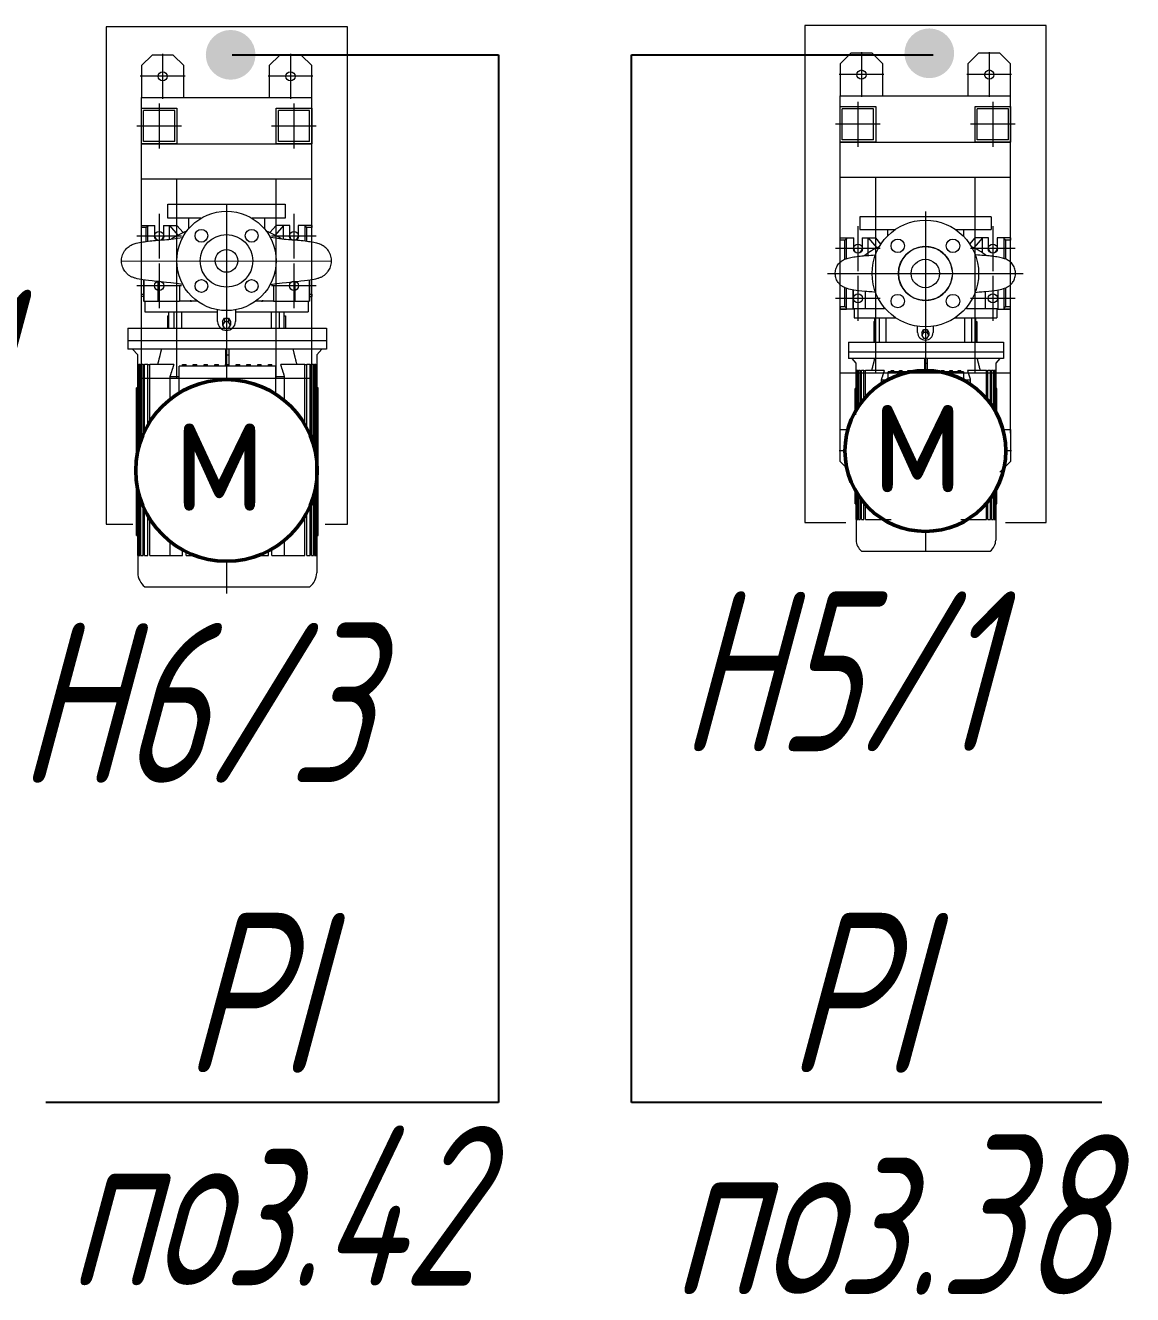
# Model space of a CAD drawing. Header units: millimetres. Extents: x 409 to 1826, y -2285 to 789.
# Drawn here: x 1030.17 to 1061.37, y -112.16 to -76.42 of the extents above; entities that cross this region are included whole.
import ezdxf

# ---------------------------------------------------------------- set-up
doc = ezdxf.new("R2010")
doc.units = ezdxf.units.MM
for name, pattern in [('осевая', [50.8, 31.75, -6.35, 6.35, -6.35]), ('осевая2', [1.125, 0.75, -0.125, 0.125, -0.125]), ('ШТРИХПУНКТИРНАЯ', [25.4, 12.7, -6.35, 0, -6.35])]:
    doc.linetypes.add(name, pattern=pattern)
for name, color, linetype, lineweight in [('1-основная-050 ж', 2, 'Continuous', 50), ('7-тонкая-текст.-02', 4, 'Continuous', 30), ('7-тонкая.текст-02', 4, 'Continuous', 30), ('Visible (ISO)', 7, 'Continuous', 50), ('Опора', 22, 'Continuous', 15)]:
    doc.layers.add(name, color=color, linetype=linetype, lineweight=lineweight)
doc.layers.add('ТХ_Оси труб.', color=3, linetype='осевая')
doc.styles.add('2', font='simplex.shx', dxfattribs={"width": 0.8, "oblique": 15, "height": 3.5})
doc.styles.add('GOST тип А', font='GOST_A.TTF', dxfattribs={"oblique": 15})

msp = doc.modelspace()

# ---------------------------------------------------------------- hatches: boundary and pattern name
for points in [[(1036.654, -77.25, -1), (1035.254, -77.25, -1)], [(1056.34, -77.207, -1), (1054.94, -77.207, -1)]]:
    msp.add_hatch(color=7).paths.add_polyline_path(points)

# ---------------------------------------------------------------- linework, layer by layer
at = {"color": 7, "lineweight": 13}
for p, q in [((1039.243, -76.464), (1032.443, -76.464)), ((1032.443, -76.464), (1032.443, -90.464)), ((1039.243, -90.464), (1039.243, -76.464)), ((1058.929, -76.421), (1052.129, -76.421)), ((1052.129, -76.421), (1052.129, -90.421)), ((1058.929, -90.421), (1058.929, -76.421)), ((1052.129, -90.421), (1053.283, -90.421)), ((1057.791, -90.421), (1058.929, -90.421)), ((1032.443, -90.464), (1033.195, -90.464)), ((1038.613, -90.464), (1039.243, -90.464))]:
    msp.add_line(p, q, dxfattribs=at)
for p, q in [((1036, -77.25), (1043.5, -77.25)), ((1043.5, -77.25), (1043.5, -106.75)), ((1047.25, -104.75), (1047.25, -77.25)), ((1047.25, -77.25), (1055.75, -77.25)), ((1047.25, -106.75), (1047.25, -104.75)), ((1043.5, -106.75), (1030.75, -106.75)), ((1060.5, -106.75), (1047.25, -106.75))]:
    msp.add_line(p, q)
at = {"color": 7, "linetype": 'ШТРИХПУНКТИРНАЯ', "lineweight": 13, "ltscale": 5}
for p, q in [((1035.838, -81.453), (1035.838, -86.396)), ((1032.878, -83.049), (1038.798, -83.057)), ((1035.838, -91.509), (1035.838, -92.416))]:
    msp.add_line(p, q, dxfattribs=at)
at = {"color": 7, "linetype": 'осевая2', "lineweight": 13, "ltscale": 50}
for p, q in [((1055.529, -81.66), (1055.529, -86.14)), ((1052.77, -83.408), (1058.287, -83.408)), ((1055.529, -90.669), (1055.529, -91.225))]:
    msp.add_line(p, q, dxfattribs=at)
at = {"layer": '1-основная-050 ж', "color": 7, "ltscale": 0.1}
for centre, radius in [((1055.529, -88.405), 2.265), ((1035.838, -88.953), 2.557)]:
    msp.add_circle(centre, radius, dxfattribs=at)
at = {"layer": 'Visible (ISO)', "color": 7, "lineweight": 13}
for p, q in [((1034.188, -81.453), (1037.488, -81.453)), ((1034.188, -81.853), (1034.188, -81.453)), ((1037.488, -81.453), (1037.488, -81.853)), ((1057.379, -81.808), (1053.679, -81.808)), ((1053.679, -81.808), (1053.679, -82.168)), ((1057.379, -81.808), (1057.379, -82.168)), ((1033.438, -82.053), (1033.618, -82.053)), ((1033.438, -82.113), (1033.438, -82.053)), ((1033.573, -82.113), (1033.438, -82.113)), ((1033.438, -82.527), (1033.438, -82.113)), ((1033.618, -82.083), (1033.573, -82.113)), ((1033.573, -82.506), (1033.573, -82.113)), ((1033.618, -82.053), (1033.818, -82.053)), ((1033.618, -82.053), (1033.618, -82.083)), ((1033.618, -82.5), (1033.618, -82.083)), ((1033.818, -82.353), (1033.818, -82.053)), ((1034.058, -82.053), (1034.058, -82.353)), ((1034.058, -82.053), (1034.23, -82.053)), ((1035.117, -81.853), (1034.188, -81.853)), ((1034.23, -82.444), (1034.23, -82.053)), ((1034.23, -82.053), (1034.438, -82.053)), ((1034.23, -82.053), (1034.47, -82.329)), ((1034.615, -82.257), (1034.438, -82.053)), ((1034.766, -81.853), (1034.766, -82.152)), ((1037.488, -81.853), (1036.559, -81.853)), ((1036.91, -81.853), (1036.91, -82.152)), ((1037.061, -82.257), (1037.238, -82.053)), ((1037.446, -82.053), (1037.206, -82.329)), ((1037.446, -82.053), (1037.238, -82.053)), ((1037.618, -82.053), (1037.446, -82.053)), ((1037.446, -82.444), (1037.446, -82.053)), ((1037.618, -82.353), (1037.618, -82.053)), ((1037.858, -82.053), (1037.858, -82.353)), ((1038.058, -82.053), (1037.858, -82.053)), ((1038.238, -82.053), (1038.058, -82.053)), ((1038.058, -82.083), (1038.058, -82.053)), ((1038.103, -82.113), (1038.058, -82.083)), ((1038.058, -82.5), (1038.058, -82.083)), ((1038.238, -82.113), (1038.103, -82.113)), ((1038.103, -82.506), (1038.103, -82.113)), ((1038.238, -82.053), (1038.238, -82.113)), ((1038.238, -82.527), (1038.238, -82.113)), ((1053.679, -82.168), (1054.685, -82.168)), ((1054.457, -82.168), (1054.457, -82.358)), ((1056.373, -82.168), (1057.379, -82.168)), ((1056.601, -82.168), (1056.601, -82.358)), ((1053.129, -82.408), (1053.309, -82.408)), ((1053.129, -82.468), (1053.129, -82.408)), ((1053.264, -82.468), (1053.129, -82.468)), ((1053.129, -83.089), (1053.129, -82.468)), ((1053.309, -82.438), (1053.264, -82.468)), ((1053.264, -83.004), (1053.264, -82.468)), ((1053.309, -82.408), (1053.509, -82.408)), ((1053.309, -82.408), (1053.309, -82.438)), ((1053.309, -82.987), (1053.309, -82.438)), ((1053.509, -82.708), (1053.509, -82.408)), ((1053.749, -82.408), (1053.749, -82.708)), ((1053.749, -82.408), (1053.921, -82.408)), ((1053.921, -82.897), (1053.921, -82.408)), ((1053.921, -82.408), (1054.129, -82.408)), ((1053.921, -82.408), (1054.16, -82.684)), ((1054.278, -82.58), (1054.129, -82.408)), ((1054.307, -82.537), (1054.305, -82.534)), ((1056.75, -82.537), (1056.752, -82.534)), ((1056.779, -82.58), (1056.929, -82.408)), ((1057.136, -82.408), (1056.897, -82.684)), ((1057.136, -82.408), (1056.929, -82.408)), ((1057.309, -82.408), (1057.136, -82.408)), ((1057.136, -82.826), (1057.136, -82.408)), ((1057.309, -82.708), (1057.309, -82.408)), ((1057.549, -82.408), (1057.549, -82.708)), ((1057.749, -82.408), (1057.549, -82.408)), ((1057.929, -82.408), (1057.749, -82.408)), ((1057.749, -82.438), (1057.749, -82.408)), ((1057.794, -82.468), (1057.749, -82.438)), ((1057.749, -82.987), (1057.749, -82.438)), ((1057.929, -82.468), (1057.794, -82.468)), ((1057.794, -83.004), (1057.794, -82.468)), ((1057.929, -82.408), (1057.929, -82.468)), ((1057.929, -83.089), (1057.929, -82.468)), ((1033.438, -83.993), (1033.438, -83.579)), ((1033.498, -83.589), (1033.498, -84.183)), ((1033.505, -83.59), (1033.505, -84.183)), ((1033.901, -83.634), (1033.901, -84.183)), ((1037.775, -84.183), (1037.775, -83.634)), ((1038.171, -83.59), (1038.171, -84.183)), ((1038.178, -83.589), (1038.178, -84.183)), ((1038.238, -83.993), (1038.238, -83.579)), ((1033.438, -83.993), (1033.498, -83.993)), ((1033.438, -84.053), (1033.438, -83.993)), ((1034.516, -83.761), (1034.516, -84.183)), ((1037.16, -83.761), (1037.16, -84.183)), ((1038.178, -83.993), (1038.238, -83.993)), ((1038.238, -83.993), (1038.238, -84.053)), ((1053.129, -84.348), (1053.129, -83.726)), ((1053.264, -84.348), (1053.264, -83.812)), ((1053.309, -84.408), (1053.309, -83.829)), ((1053.484, -83.876), (1053.484, -84.395)), ((1053.49, -83.877), (1053.49, -84.395)), ((1053.836, -83.915), (1053.836, -84.395)), ((1057.222, -84.395), (1057.222, -83.915)), ((1057.567, -83.877), (1057.567, -84.395)), ((1057.573, -83.876), (1057.573, -84.395)), ((1057.749, -84.408), (1057.749, -83.829)), ((1057.794, -84.348), (1057.794, -83.812)), ((1057.929, -84.348), (1057.929, -83.726)), ((1033.498, -84.053), (1033.438, -84.053)), ((1033.505, -84.183), (1033.498, -84.183)), ((1033.505, -84.183), (1033.547, -84.183)), ((1033.538, -84.183), (1033.538, -84.483)), ((1033.547, -84.183), (1034.516, -84.183)), ((1035.012, -84.183), (1034.516, -84.183)), ((1034.827, -84.161), (1034.827, -84.183)), ((1034.827, -84.183), (1034.852, -84.183)), ((1037.16, -84.183), (1036.665, -84.183)), ((1036.824, -84.183), (1036.849, -84.183)), ((1036.849, -84.161), (1036.849, -84.183)), ((1037.16, -84.183), (1038.129, -84.183)), ((1038.129, -84.183), (1038.171, -84.183)), ((1038.138, -84.183), (1038.138, -84.483)), ((1038.178, -84.183), (1038.171, -84.183)), ((1038.178, -84.053), (1038.238, -84.053)), ((1053.129, -84.348), (1053.129, -84.408)), ((1053.264, -84.348), (1053.129, -84.348)), ((1053.309, -84.378), (1053.264, -84.348)), ((1057.794, -84.348), (1057.749, -84.378)), ((1057.929, -84.348), (1057.794, -84.348)), ((1057.929, -84.408), (1057.929, -84.348)), ((1033.538, -84.483), (1035.588, -84.483)), ((1034.179, -84.598), (1034.212, -84.598)), ((1034.179, -84.598), (1034.179, -84.946)), ((1034.212, -84.946), (1034.212, -84.483)), ((1034.353, -84.483), (1034.353, -84.946)), ((1034.567, -84.483), (1034.567, -84.946)), ((1035.588, -84.763), (1035.588, -84.43)), ((1035.723, -84.763), (1035.78, -84.669)), ((1035.78, -84.669), (1035.78, -84.765)), ((1035.78, -84.669), (1035.896, -84.669)), ((1035.896, -84.669), (1035.896, -84.765)), ((1035.896, -84.669), (1035.953, -84.763)), ((1036.088, -84.43), (1036.088, -84.763)), ((1036.088, -84.483), (1038.138, -84.483)), ((1037.109, -84.946), (1037.109, -84.483)), ((1037.323, -84.483), (1037.323, -84.946)), ((1037.464, -84.946), (1037.464, -84.483)), ((1037.464, -84.598), (1037.497, -84.598)), ((1037.497, -84.598), (1037.497, -84.946)), ((1053.519, -84.408), (1053.129, -84.408)), ((1053.129, -84.408), (1053.309, -84.408)), ((1053.309, -84.408), (1053.309, -84.378)), ((1053.49, -84.395), (1053.484, -84.395)), ((1053.49, -84.395), (1053.527, -84.395)), ((1053.519, -84.395), (1053.519, -84.657)), ((1053.519, -84.657), (1054.699, -84.657)), ((1053.527, -84.395), (1054.373, -84.395)), ((1054.107, -85.34), (1054.107, -84.657)), ((1054.231, -84.657), (1054.231, -85.34)), ((1054.373, -84.364), (1054.373, -84.395)), ((1054.4, -84.395), (1054.373, -84.395)), ((1054.418, -84.657), (1054.418, -85.34)), ((1056.358, -84.657), (1057.538, -84.657)), ((1056.639, -85.34), (1056.639, -84.657)), ((1056.684, -84.395), (1056.657, -84.395)), ((1056.684, -84.364), (1056.684, -84.395)), ((1056.684, -84.395), (1057.53, -84.395)), ((1056.826, -84.657), (1056.826, -85.34)), ((1056.95, -85.34), (1056.95, -84.657)), ((1057.53, -84.395), (1057.567, -84.395)), ((1057.538, -84.395), (1057.538, -84.657)), ((1057.538, -84.408), (1057.929, -84.408)), ((1057.573, -84.395), (1057.567, -84.395)), ((1057.749, -84.378), (1057.749, -84.408)), ((1057.929, -84.408), (1057.749, -84.408)), ((1033.059, -84.946), (1038.659, -84.946)), ((1033.059, -84.946), (1033.059, -85.298)), ((1035.723, -84.763), (1035.723, -84.859)), ((1035.78, -84.765), (1035.723, -84.859)), ((1035.723, -84.859), (1035.78, -84.953)), ((1035.896, -84.765), (1035.78, -84.765)), ((1035.78, -84.953), (1035.896, -84.953)), ((1035.953, -84.859), (1035.896, -84.765)), ((1035.896, -84.953), (1035.953, -84.859)), ((1035.953, -84.763), (1035.953, -84.859)), ((1038.659, -84.946), (1038.659, -85.298)), ((1054.079, -84.758), (1054.107, -84.758)), ((1054.079, -84.758), (1054.079, -85.34)), ((1055.31, -85.067), (1055.31, -84.892)), ((1055.428, -85.067), (1055.478, -84.985)), ((1055.428, -85.067), (1055.428, -85.151)), ((1055.478, -84.985), (1055.478, -85.069)), ((1055.478, -84.985), (1055.579, -84.985)), ((1055.579, -84.985), (1055.579, -85.069)), ((1055.579, -84.985), (1055.63, -85.067)), ((1055.63, -85.067), (1055.63, -85.151)), ((1055.747, -84.892), (1055.747, -85.067)), ((1056.95, -84.758), (1056.978, -84.758)), ((1056.978, -84.758), (1056.978, -85.34)), ((1033.059, -85.298), (1038.659, -85.298)), ((1033.059, -85.298), (1038.659, -85.298)), ((1033.059, -85.298), (1033.059, -85.538)), ((1038.659, -85.298), (1038.659, -85.538)), ((1053.36, -85.34), (1057.73, -85.34)), ((1053.36, -85.34), (1053.36, -85.615)), ((1055.478, -85.069), (1055.428, -85.151)), ((1055.428, -85.151), (1055.478, -85.233)), ((1055.579, -85.069), (1055.478, -85.069)), ((1055.478, -85.233), (1055.579, -85.233)), ((1055.63, -85.151), (1055.579, -85.069)), ((1055.579, -85.233), (1055.63, -85.151)), ((1057.73, -85.34), (1057.73, -85.615)), ((1038.659, -85.538), (1033.059, -85.538)), ((1033.339, -85.702), (1033.193, -85.538)), ((1033.339, -85.97), (1033.339, -85.702)), ((1035.809, -85.538), (1035.809, -85.702)), ((1035.809, -85.702), (1035.809, -85.97)), ((1035.809, -85.702), (1035.91, -85.702)), ((1035.91, -85.702), (1035.91, -85.538)), ((1035.91, -85.97), (1035.91, -85.702)), ((1038.526, -85.538), (1038.379, -85.702)), ((1038.379, -85.702), (1038.379, -85.97)), ((1053.36, -85.615), (1057.73, -85.615)), ((1053.36, -85.615), (1057.73, -85.615)), ((1053.36, -85.615), (1053.36, -85.802)), ((1057.73, -85.615), (1057.73, -85.802)), ((1033.34, -85.97), (1033.339, -85.97)), ((1033.339, -85.97), (1033.339, -88.411)), ((1033.34, -88.408), (1033.34, -85.97)), ((1033.352, -85.97), (1033.364, -85.97)), ((1033.352, -88.355), (1033.352, -85.97)), ((1033.364, -88.307), (1033.364, -85.97)), ((1033.401, -85.97), (1033.364, -85.97)), ((1033.401, -85.97), (1033.426, -85.97)), ((1033.401, -88.179), (1033.401, -85.97)), ((1033.426, -88.105), (1033.426, -85.97)), ((1033.489, -85.97), (1033.426, -85.97)), ((1033.489, -85.97), (1033.528, -85.97)), ((1033.489, -87.942), (1033.489, -85.97)), ((1033.528, -87.856), (1033.528, -85.97)), ((1033.622, -85.97), (1033.528, -85.97)), ((1033.622, -85.97), (1033.677, -85.97)), ((1033.622, -87.678), (1033.622, -85.97)), ((1033.677, -87.586), (1033.677, -85.97)), ((1034.353, -85.97), (1033.677, -85.97)), ((1037.219, -86.018), (1034.499, -86.018)), ((1034.499, -86.774), (1034.499, -86.018)), ((1034.599, -85.97), (1034.7, -85.97)), ((1034.599, -86.018), (1034.599, -85.97)), ((1034.7, -86.018), (1034.7, -85.97)), ((1034.902, -85.97), (1035.002, -85.97)), ((1034.902, -86.018), (1034.902, -85.97)), ((1035.002, -86.018), (1035.002, -85.97)), ((1035.204, -86.018), (1035.204, -85.97)), ((1035.204, -85.97), (1035.305, -85.97)), ((1035.305, -86.018), (1035.305, -85.97)), ((1035.506, -86.018), (1035.506, -85.97)), ((1035.506, -85.97), (1035.607, -85.97)), ((1035.607, -86.018), (1035.607, -85.97)), ((1035.809, -86.018), (1035.809, -85.97)), ((1035.809, -85.97), (1035.859, -85.97)), ((1035.859, -85.97), (1035.91, -85.97)), ((1035.91, -86.018), (1035.91, -85.97)), ((1036.111, -86.018), (1036.111, -85.97)), ((1036.111, -85.97), (1036.212, -85.97)), ((1036.212, -86.018), (1036.212, -85.97)), ((1036.414, -86.018), (1036.414, -85.97)), ((1036.414, -85.97), (1036.514, -85.97)), ((1036.514, -86.018), (1036.514, -85.97)), ((1036.716, -85.97), (1036.817, -85.97)), ((1036.716, -86.018), (1036.716, -85.97)), ((1036.817, -86.018), (1036.817, -85.97)), ((1037.018, -85.97), (1037.119, -85.97)), ((1037.018, -86.018), (1037.018, -85.97)), ((1037.119, -86.018), (1037.119, -85.97)), ((1037.219, -86.018), (1037.219, -86.801)), ((1038.042, -85.97), (1037.365, -85.97)), ((1038.042, -85.97), (1038.097, -85.97)), ((1038.042, -87.656), (1038.042, -85.97)), ((1038.097, -87.755), (1038.097, -85.97)), ((1038.19, -85.97), (1038.097, -85.97)), ((1038.19, -85.97), (1038.229, -85.97)), ((1038.19, -87.95), (1038.19, -85.97)), ((1038.229, -88.047), (1038.229, -85.97)), ((1038.293, -85.97), (1038.229, -85.97)), ((1038.293, -85.97), (1038.318, -85.97)), ((1038.293, -88.237), (1038.293, -85.97)), ((1038.318, -88.329), (1038.318, -85.97)), ((1038.354, -85.97), (1038.318, -85.97)), ((1038.354, -85.97), (1038.367, -85.97)), ((1038.354, -91.346), (1038.354, -85.97)), ((1038.367, -91.346), (1038.367, -85.97)), ((1038.379, -91.346), (1038.379, -85.97)), ((1038.379, -85.97), (1038.379, -85.97)), ((1038.379, -85.97), (1038.379, -91.833)), ((1057.73, -85.802), (1053.36, -85.802)), ((1053.579, -85.929), (1053.464, -85.802)), ((1053.579, -86.139), (1053.579, -85.929)), ((1053.579, -87.252), (1053.579, -86.139)), ((1053.579, -86.139), (1053.579, -86.139)), ((1053.579, -86.139), (1053.579, -87.253)), ((1053.588, -86.139), (1053.598, -86.139)), ((1053.588, -87.237), (1053.588, -86.139)), ((1053.598, -87.221), (1053.598, -86.139)), ((1053.627, -86.139), (1053.598, -86.139)), ((1053.627, -86.139), (1053.646, -86.139)), ((1053.627, -87.175), (1053.627, -86.139)), ((1053.646, -87.146), (1053.646, -86.139)), ((1053.696, -86.139), (1053.646, -86.139)), ((1053.696, -86.139), (1053.726, -86.139)), ((1053.696, -87.074), (1053.696, -86.139)), ((1053.726, -87.034), (1053.726, -86.139)), ((1053.799, -86.139), (1053.726, -86.139)), ((1053.799, -86.139), (1053.842, -86.139)), ((1053.799, -86.943), (1053.799, -86.139)), ((1053.842, -86.893), (1053.842, -86.139)), ((1054.37, -86.139), (1053.842, -86.139)), ((1054.562, -86.139), (1054.641, -86.139)), ((1054.562, -86.177), (1054.562, -86.139)), ((1054.641, -86.177), (1054.641, -86.139)), ((1054.798, -86.139), (1054.877, -86.139)), ((1054.798, -86.177), (1054.798, -86.139)), ((1054.877, -86.177), (1054.877, -86.139)), ((1055.034, -86.177), (1055.034, -86.139)), ((1055.034, -86.139), (1055.113, -86.139)), ((1055.113, -86.177), (1055.113, -86.139)), ((1055.27, -86.177), (1055.27, -86.139)), ((1055.27, -86.139), (1055.349, -86.139)), ((1055.349, -86.177), (1055.349, -86.139)), ((1055.506, -85.802), (1055.506, -85.929)), ((1055.506, -85.929), (1055.506, -86.139)), ((1055.506, -85.929), (1055.585, -85.929)), ((1055.506, -86.177), (1055.506, -86.139)), ((1055.506, -86.139), (1055.545, -86.139)), ((1055.545, -86.139), (1055.585, -86.139)), ((1055.585, -85.929), (1055.585, -85.802)), ((1055.585, -86.139), (1055.585, -85.929)), ((1055.585, -86.177), (1055.585, -86.139)), ((1055.742, -86.177), (1055.742, -86.139)), ((1055.742, -86.139), (1055.821, -86.139)), ((1055.821, -86.177), (1055.821, -86.139)), ((1055.978, -86.177), (1055.978, -86.139)), ((1055.978, -86.139), (1056.057, -86.139)), ((1056.057, -86.177), (1056.057, -86.139)), ((1056.214, -86.139), (1056.293, -86.139)), ((1056.214, -86.177), (1056.214, -86.139)), ((1056.293, -86.177), (1056.293, -86.139)), ((1056.45, -86.139), (1056.529, -86.139)), ((1056.45, -86.177), (1056.45, -86.139)), ((1056.529, -86.177), (1056.529, -86.139)), ((1057.248, -86.139), (1056.72, -86.139)), ((1057.248, -86.139), (1057.291, -86.139)), ((1057.248, -86.931), (1057.248, -86.139)), ((1057.291, -86.983), (1057.291, -86.139)), ((1057.364, -86.139), (1057.291, -86.139)), ((1057.364, -86.139), (1057.395, -86.139)), ((1057.364, -87.078), (1057.364, -86.139)), ((1057.395, -87.121), (1057.395, -86.139)), ((1057.444, -86.139), (1057.395, -86.139)), ((1057.444, -86.139), (1057.464, -86.139)), ((1057.444, -87.197), (1057.444, -86.139)), ((1057.464, -87.228), (1057.464, -86.139)), ((1057.492, -86.139), (1057.464, -86.139)), ((1057.492, -86.139), (1057.502, -86.139)), ((1057.492, -87.277), (1057.492, -86.139)), ((1057.502, -87.293), (1057.502, -86.139)), ((1057.511, -87.31), (1057.511, -86.139)), ((1057.512, -86.139), (1057.511, -86.139)), ((1057.626, -85.802), (1057.512, -85.929)), ((1057.512, -85.929), (1057.512, -86.139)), ((1057.512, -86.139), (1057.512, -87.311)), ((1034.245, -86.306), (1034.499, -86.306)), ((1034.245, -86.306), (1034.245, -86.952)), ((1037.219, -86.306), (1037.473, -86.306)), ((1037.473, -86.987), (1037.473, -86.306)), ((1054.286, -86.401), (1054.484, -86.401)), ((1054.286, -86.401), (1054.286, -86.512)), ((1056.607, -86.177), (1054.484, -86.177)), ((1054.484, -86.395), (1054.484, -86.177)), ((1056.607, -86.177), (1056.607, -86.413)), ((1056.607, -86.401), (1056.805, -86.401)), ((1056.805, -86.534), (1056.805, -86.401)), ((1033.339, -86.626), (1033.299, -86.626)), ((1033.299, -87.554), (1033.299, -86.626)), ((1038.419, -86.626), (1038.379, -86.626)), ((1038.419, -87.554), (1038.419, -86.626)), ((1053.579, -86.651), (1053.547, -86.651)), ((1053.547, -87.375), (1053.547, -86.651)), ((1057.543, -86.651), (1057.512, -86.651)), ((1057.543, -87.375), (1057.543, -86.651)), ((1033.339, -87.554), (1033.299, -87.554)), ((1033.299, -89.858), (1033.299, -87.554)), ((1038.419, -87.554), (1038.379, -87.554)), ((1038.419, -89.858), (1038.419, -87.554)), ((1053.579, -87.375), (1053.547, -87.375)), ((1057.543, -87.375), (1057.512, -87.375)), ((1033.339, -89.494), (1033.339, -91.833)), ((1033.34, -91.346), (1033.34, -89.497)), ((1033.352, -91.346), (1033.352, -89.55)), ((1033.364, -91.346), (1033.364, -89.598)), ((1038.293, -91.346), (1038.293, -89.668)), ((1038.318, -91.346), (1038.318, -89.577)), ((1053.547, -89.898), (1053.547, -89.502)), ((1053.579, -89.556), (1053.579, -90.915)), ((1053.579, -90.335), (1053.579, -89.557)), ((1053.588, -90.335), (1053.588, -89.573)), ((1053.598, -90.335), (1053.598, -89.589)), ((1053.627, -90.335), (1053.627, -89.634)), ((1053.646, -90.335), (1053.646, -89.664)), ((1057.395, -90.335), (1057.395, -89.688)), ((1057.444, -90.335), (1057.444, -89.613)), ((1057.464, -90.335), (1057.464, -89.581)), ((1057.492, -90.335), (1057.492, -89.533)), ((1057.502, -90.335), (1057.502, -89.516)), ((1057.511, -90.335), (1057.511, -89.499)), ((1057.512, -89.498), (1057.512, -90.915)), ((1057.543, -89.898), (1057.543, -89.44)), ((1033.299, -89.858), (1033.339, -89.858)), ((1033.299, -90.786), (1033.299, -89.858)), ((1033.401, -91.346), (1033.401, -89.726)), ((1033.426, -91.346), (1033.426, -89.801)), ((1033.489, -91.346), (1033.489, -89.963)), ((1033.528, -91.346), (1033.528, -90.049)), ((1038.19, -91.346), (1038.19, -89.955)), ((1038.229, -91.346), (1038.229, -89.858)), ((1038.379, -89.858), (1038.419, -89.858)), ((1038.419, -90.786), (1038.419, -89.858)), ((1053.547, -89.898), (1053.579, -89.898)), ((1053.696, -90.335), (1053.696, -89.735)), ((1053.726, -90.335), (1053.726, -89.776)), ((1053.799, -90.335), (1053.799, -89.867)), ((1053.842, -90.335), (1053.842, -89.916)), ((1057.248, -90.335), (1057.248, -89.878)), ((1057.291, -90.335), (1057.291, -89.826)), ((1057.364, -90.335), (1057.364, -89.731)), ((1057.512, -89.898), (1057.543, -89.898)), ((1033.622, -91.346), (1033.622, -90.227)), ((1033.677, -91.346), (1033.677, -90.319)), ((1038.042, -91.346), (1038.042, -90.249)), ((1038.097, -91.346), (1038.097, -90.151)), ((1053.579, -90.335), (1053.588, -90.335)), ((1053.598, -90.335), (1053.627, -90.335)), ((1053.646, -90.335), (1053.696, -90.335)), ((1053.726, -90.335), (1053.799, -90.335)), ((1053.842, -90.335), (1054.562, -90.335)), ((1054.286, -90.298), (1054.286, -90.335)), ((1056.529, -90.335), (1057.248, -90.335)), ((1056.805, -90.335), (1056.805, -90.276)), ((1057.291, -90.335), (1057.364, -90.335)), ((1057.395, -90.335), (1057.444, -90.335)), ((1057.464, -90.335), (1057.492, -90.335)), ((1057.502, -90.335), (1057.511, -90.335)), ((1033.299, -90.786), (1033.339, -90.786)), ((1038.379, -90.786), (1038.419, -90.786)), ((1034.245, -90.953), (1034.245, -91.346)), ((1037.473, -91.346), (1037.473, -90.918)), ((1033.34, -91.346), (1033.352, -91.346)), ((1033.364, -91.346), (1033.401, -91.346)), ((1033.426, -91.346), (1033.489, -91.346)), ((1033.528, -91.346), (1033.622, -91.346)), ((1033.677, -91.346), (1034.599, -91.346)), ((1034.599, -91.346), (1034.599, -91.189)), ((1034.7, -91.346), (1034.7, -91.242)), ((1034.7, -91.346), (1034.902, -91.346)), ((1034.902, -91.346), (1034.902, -91.332)), ((1036.817, -91.346), (1036.817, -91.315)), ((1036.817, -91.346), (1037.018, -91.346)), ((1037.018, -91.346), (1037.018, -91.221)), ((1037.119, -91.346), (1037.119, -91.165)), ((1037.119, -91.346), (1038.042, -91.346)), ((1038.097, -91.346), (1038.19, -91.346)), ((1038.229, -91.346), (1038.293, -91.346)), ((1038.318, -91.346), (1038.354, -91.346)), ((1038.367, -91.346), (1038.379, -91.346)), ((1053.732, -91.226), (1057.358, -91.226)), ((1033.536, -92.233), (1038.183, -92.233))]:
    msp.add_line(p, q, dxfattribs=at)
for centre, radius in [((1035.838, -83.053), 1.4), ((1035.131, -82.346), 0.18), ((1036.545, -82.346), 0.18), ((1055.529, -83.408), 1.5), ((1035.838, -83.053), 0.74), ((1054.751, -82.63), 0.19), ((1056.306, -82.63), 0.19), ((1035.838, -83.053), 0.32), ((1055.529, -83.408), 0.76), ((1055.529, -83.408), 0.4), ((1035.131, -83.76), 0.18), ((1036.545, -83.76), 0.18), ((1054.751, -84.185), 0.19), ((1056.306, -84.185), 0.19)]:
    msp.add_circle(centre, radius, dxfattribs=at)
for centre, radius, start, end in [((1033.938, -82.353), 0.12, 180, 0), ((1035.838, -84.912), 2.922, 112.5211, 122.1775), ((1035.838, -84.912), 2.922, 57.8225, 67.4789), ((1037.738, -82.353), 0.12, 180, 0), ((1053.629, -82.708), 0.12, 180, 0), ((1055.529, -85.267), 2.922, 116.2277, 126.1647), ((1055.529, -83.408), 0.76, 6.801, 353.199), ((1055.529, -85.267), 2.922, 53.8353, 63.7723), ((1057.429, -82.708), 0.12, 180, 0), ((1035.838, -84.763), 0.25, 180, 0), ((1055.529, -85.067), 0.218, 180, 0), ((1053.972, -90.915), 0.393, 180, 232.4242), ((1057.119, -90.915), 0.393, 307.5758, 0), ((1033.843, -91.833), 0.504, 180, 232.4242), ((1037.875, -91.833), 0.504, 307.5758, 0)]:
    msp.add_arc(centre, radius, start, end, dxfattribs=at)
for points, knots in [([(1034.605, -83.716), (1034.054, -83.645), (1033.947, -83.637), (1033.695, -83.616), (1033.578, -83.601), (1033.401, -83.573), (1033.34, -83.562), (1033.246, -83.535), (1033.222, -83.528), (1033.169, -83.505), (1033.143, -83.493), (1033.091, -83.461), (1033.066, -83.442), (1033.017, -83.398), (1032.994, -83.372), (1032.946, -83.307), (1032.924, -83.266), (1032.891, -83.175), (1032.88, -83.124), (1032.876, -83.02), (1032.883, -82.966), (1032.912, -82.865), (1032.935, -82.817), (1032.993, -82.732), (1033.029, -82.694), (1033.082, -82.652), (1033.099, -82.64), (1033.139, -82.615), (1033.162, -82.604), (1033.201, -82.586), (1033.217, -82.58), (1033.255, -82.567), (1033.275, -82.562), (1033.352, -82.542), (1033.409, -82.531), (1033.537, -82.511), (1033.605, -82.501), (1033.808, -82.479), (1033.979, -82.466), (1034.159, -82.453), (1034.162, -82.453), (1034.601, -82.398)], [0.313348, 0.313348, 0.313348, 0.313348, 2.309248, 2.309248, 5.540259, 5.540259, 8.269099, 8.269099, 9.120029, 9.120029, 9.69647, 9.69647, 10.193736, 10.193736, 10.72663, 10.72663, 11.415598, 11.415598, 12.184885, 12.184885, 12.973734, 12.973734, 13.763298, 13.763298, 14.53476, 14.53476, 14.862615, 14.862615, 15.371513, 15.371513, 15.856622, 15.856622, 16.639947, 16.639947, 18.985713, 18.985713, 20.993304, 20.993304, 24.198958, 24.198958, 24.250614, 24.250614, 24.250614, 24.250614]), ([(1037.071, -83.716), (1037.622, -83.645), (1037.729, -83.637), (1037.981, -83.616), (1038.098, -83.601), (1038.275, -83.573), (1038.336, -83.562), (1038.43, -83.535), (1038.454, -83.528), (1038.507, -83.505), (1038.533, -83.493), (1038.585, -83.461), (1038.61, -83.442), (1038.659, -83.398), (1038.682, -83.372), (1038.73, -83.307), (1038.752, -83.266), (1038.785, -83.175), (1038.796, -83.124), (1038.8, -83.02), (1038.793, -82.966), (1038.764, -82.865), (1038.741, -82.817), (1038.683, -82.732), (1038.647, -82.694), (1038.594, -82.652), (1038.577, -82.64), (1038.537, -82.615), (1038.514, -82.604), (1038.475, -82.586), (1038.459, -82.58), (1038.421, -82.567), (1038.401, -82.562), (1038.324, -82.542), (1038.267, -82.531), (1038.139, -82.511), (1038.071, -82.501), (1037.868, -82.479), (1037.697, -82.466), (1037.517, -82.453), (1037.514, -82.453), (1037.075, -82.398)], [0.313348, 0.313348, 0.313348, 0.313348, 2.309248, 2.309248, 5.540259, 5.540259, 8.269099, 8.269099, 9.120029, 9.120029, 9.69647, 9.69647, 10.193736, 10.193736, 10.72663, 10.72663, 11.415598, 11.415598, 12.184885, 12.184885, 12.973734, 12.973734, 13.763298, 13.763298, 14.53476, 14.53476, 14.862615, 14.862615, 15.371513, 15.371513, 15.856622, 15.856622, 16.639947, 16.639947, 18.985713, 18.985713, 20.993304, 20.993304, 24.198958, 24.198958, 24.250614, 24.250614, 24.250614, 24.250614]), ([(1054.127, -83.941), (1053.954, -83.921), (1053.894, -83.916), (1053.703, -83.9), (1053.6, -83.887), (1053.445, -83.863), (1053.392, -83.853), (1053.31, -83.829), (1053.289, -83.823), (1053.243, -83.803), (1053.22, -83.792), (1053.175, -83.764), (1053.153, -83.748), (1053.11, -83.71), (1053.09, -83.687), (1053.048, -83.63), (1053.029, -83.594), (1053, -83.515), (1052.991, -83.47), (1052.987, -83.379), (1052.993, -83.332), (1053.018, -83.244), (1053.038, -83.201), (1053.089, -83.127), (1053.121, -83.094), (1053.167, -83.057), (1053.182, -83.047), (1053.217, -83.025), (1053.237, -83.015), (1053.271, -83), (1053.285, -82.995), (1053.318, -82.984), (1053.335, -82.979), (1053.403, -82.961), (1053.452, -82.952), (1053.565, -82.934), (1053.624, -82.926), (1053.801, -82.906), (1053.951, -82.895), (1054.107, -82.884), (1054.108, -82.884), (1054.124, -82.882)], [0.991028, 0.991028, 0.991028, 0.991028, 2.309248, 2.309248, 5.540259, 5.540259, 8.269099, 8.269099, 9.120029, 9.120029, 9.69647, 9.69647, 10.193736, 10.193736, 10.72663, 10.72663, 11.415598, 11.415598, 12.184885, 12.184885, 12.973734, 12.973734, 13.763298, 13.763298, 14.53476, 14.53476, 14.862615, 14.862615, 15.371513, 15.371513, 15.856622, 15.856622, 16.639947, 16.639947, 18.985713, 18.985713, 20.993304, 20.993304, 24.198958, 24.198958, 24.21666, 24.21666, 24.21666, 24.21666]), ([(1056.93, -83.941), (1057.103, -83.921), (1057.163, -83.916), (1057.355, -83.9), (1057.457, -83.887), (1057.612, -83.863), (1057.665, -83.853), (1057.747, -83.829), (1057.768, -83.823), (1057.814, -83.803), (1057.837, -83.792), (1057.882, -83.764), (1057.904, -83.748), (1057.947, -83.71), (1057.968, -83.687), (1058.009, -83.63), (1058.028, -83.594), (1058.058, -83.515), (1058.066, -83.47), (1058.07, -83.379), (1058.064, -83.332), (1058.039, -83.244), (1058.019, -83.201), (1057.968, -83.127), (1057.937, -83.094), (1057.89, -83.057), (1057.876, -83.047), (1057.841, -83.025), (1057.82, -83.015), (1057.786, -83), (1057.772, -82.995), (1057.739, -82.984), (1057.722, -82.979), (1057.654, -82.961), (1057.605, -82.952), (1057.492, -82.934), (1057.433, -82.926), (1057.256, -82.906), (1057.106, -82.895), (1056.951, -82.884), (1056.95, -82.884), (1056.934, -82.882)], [0.991028, 0.991028, 0.991028, 0.991028, 2.309248, 2.309248, 5.540259, 5.540259, 8.269099, 8.269099, 9.120029, 9.120029, 9.69647, 9.69647, 10.193736, 10.193736, 10.72663, 10.72663, 11.415598, 11.415598, 12.184885, 12.184885, 12.973734, 12.973734, 13.763298, 13.763298, 14.53476, 14.53476, 14.862615, 14.862615, 15.371513, 15.371513, 15.856622, 15.856622, 16.639947, 16.639947, 18.985713, 18.985713, 20.993304, 20.993304, 24.198958, 24.198958, 24.21666, 24.21666, 24.21666, 24.21666])]:
    msp.add_open_spline(points, degree=3, knots=knots, dxfattribs=at)
for points, weights in [([(1034.004, -85.538), (1033.952, -85.748), (1033.896, -85.97)], [1, 1.00040038941, 1]), ([(1037.822, -85.97), (1037.767, -85.748), (1037.714, -85.538)], [1, 1.00040038809, 1]), ([(1034.353, -85.97), (1034.3, -86.133), (1034.245, -86.306)], [1, 1.00036267112, 1]), ([(1037.473, -86.306), (1037.418, -86.133), (1037.365, -85.97)], [1, 1.00036267113, 1]), ([(1054.098, -85.802), (1054.057, -85.966), (1054.013, -86.139)], [1, 1.00040038941, 1]), ([(1054.37, -86.139), (1054.329, -86.266), (1054.286, -86.401)], [1, 1.00036267112, 1]), ([(1056.805, -86.401), (1056.762, -86.266), (1056.72, -86.139)], [1, 1.00036267113, 1]), ([(1057.077, -86.139), (1057.034, -85.966), (1056.993, -85.802)], [1, 1.00040038809, 1])]:
    msp.add_rational_spline(points, weights, degree=2, dxfattribs=at)
at = {"layer": 'Опора', "color": 7, "lineweight": 13, "ltscale": 2}
for p, q in [((1033.438, -77.555), (1033.738, -77.255)), ((1033.438, -77.555), (1033.738, -77.255)), ((1033.438, -77.555), (1033.438, -78.455)), ((1033.438, -77.555), (1033.438, -78.455)), ((1034.338, -77.255), (1033.738, -77.255)), ((1034.338, -77.255), (1033.738, -77.255)), ((1034.338, -77.255), (1034.638, -77.555)), ((1034.338, -77.255), (1034.638, -77.555)), ((1034.638, -78.455), (1034.638, -77.555)), ((1034.638, -78.455), (1034.638, -77.555)), ((1037.038, -77.555), (1037.338, -77.255)), ((1037.038, -77.555), (1037.338, -77.255)), ((1037.038, -77.555), (1037.038, -78.455)), ((1037.038, -77.555), (1037.038, -78.455)), ((1037.938, -77.255), (1037.338, -77.255)), ((1037.938, -77.255), (1037.338, -77.255)), ((1037.938, -77.255), (1038.238, -77.555)), ((1037.938, -77.255), (1038.238, -77.555)), ((1038.238, -78.455), (1038.238, -77.555)), ((1038.238, -78.455), (1038.238, -77.555)), ((1053.129, -77.507), (1053.429, -77.207)), ((1053.129, -77.507), (1053.429, -77.207)), ((1053.129, -77.507), (1053.129, -78.407)), ((1053.129, -77.507), (1053.129, -78.407)), ((1054.029, -77.207), (1053.429, -77.207)), ((1054.029, -77.207), (1053.429, -77.207)), ((1054.029, -77.207), (1054.329, -77.507)), ((1054.029, -77.207), (1054.329, -77.507)), ((1054.329, -78.407), (1054.329, -77.507)), ((1054.329, -78.407), (1054.329, -77.507)), ((1056.729, -77.507), (1057.029, -77.207)), ((1056.729, -77.507), (1057.029, -77.207)), ((1056.729, -77.507), (1056.729, -78.407)), ((1056.729, -77.507), (1056.729, -78.407)), ((1057.629, -77.207), (1057.029, -77.207)), ((1057.629, -77.207), (1057.029, -77.207)), ((1057.629, -77.207), (1057.929, -77.507)), ((1057.629, -77.207), (1057.929, -77.507)), ((1057.929, -78.407), (1057.929, -77.507)), ((1057.929, -78.407), (1057.929, -77.507)), ((1033.438, -78.455), (1038.238, -78.455)), ((1033.438, -80.055), (1033.438, -78.455)), ((1033.438, -78.455), (1038.238, -78.455)), ((1033.438, -80.055), (1033.438, -78.455)), ((1038.238, -80.055), (1038.238, -78.455)), ((1038.238, -80.055), (1038.238, -78.455)), ((1053.129, -78.407), (1057.929, -78.407)), ((1053.129, -80.007), (1053.129, -78.407)), ((1053.129, -78.407), (1057.929, -78.407)), ((1053.129, -80.007), (1053.129, -78.407)), ((1057.929, -80.007), (1057.929, -78.407)), ((1057.929, -80.007), (1057.929, -78.407)), ((1033.498, -79.695), (1033.498, -78.815)), ((1034.378, -78.815), (1033.498, -78.815)), ((1033.498, -79.695), (1033.498, -78.815)), ((1034.378, -78.815), (1033.498, -78.815)), ((1034.378, -79.695), (1034.378, -78.815)), ((1034.378, -79.695), (1034.378, -78.815)), ((1037.298, -79.695), (1037.298, -78.815)), ((1038.178, -78.815), (1037.298, -78.815)), ((1037.298, -79.695), (1037.298, -78.815)), ((1038.178, -78.815), (1037.298, -78.815)), ((1038.178, -79.695), (1038.178, -78.815)), ((1038.178, -79.695), (1038.178, -78.815)), ((1053.189, -79.647), (1053.189, -78.767)), ((1054.069, -78.767), (1053.189, -78.767)), ((1053.189, -79.647), (1053.189, -78.767)), ((1054.069, -78.767), (1053.189, -78.767)), ((1054.069, -79.647), (1054.069, -78.767)), ((1054.069, -79.647), (1054.069, -78.767)), ((1056.989, -79.647), (1056.989, -78.767)), ((1057.869, -78.767), (1056.989, -78.767)), ((1056.989, -79.647), (1056.989, -78.767)), ((1057.869, -78.767), (1056.989, -78.767)), ((1057.869, -79.647), (1057.869, -78.767)), ((1057.869, -79.647), (1057.869, -78.767)), ((1034.378, -79.695), (1033.498, -79.695)), ((1034.378, -79.695), (1033.498, -79.695)), ((1038.178, -79.695), (1037.298, -79.695)), ((1038.178, -79.695), (1037.298, -79.695)), ((1054.069, -79.647), (1053.189, -79.647)), ((1054.069, -79.647), (1053.189, -79.647)), ((1057.869, -79.647), (1056.989, -79.647)), ((1057.869, -79.647), (1056.989, -79.647)), ((1033.438, -79.755), (1038.238, -79.755)), ((1033.438, -79.755), (1038.238, -79.755)), ((1033.438, -87.953), (1033.438, -80.055)), ((1033.438, -87.953), (1033.438, -80.055)), ((1038.238, -87.953), (1038.238, -80.055)), ((1038.238, -87.953), (1038.238, -80.055)), ((1053.129, -79.707), (1057.929, -79.707)), ((1053.129, -79.707), (1057.929, -79.707)), ((1053.129, -87.905), (1053.129, -80.007)), ((1053.129, -87.905), (1053.129, -80.007)), ((1057.929, -87.905), (1057.929, -80.007)), ((1057.929, -87.905), (1057.929, -80.007)), ((1038.238, -80.755), (1033.438, -80.755)), ((1038.238, -80.755), (1033.438, -80.755)), ((1034.438, -86.353), (1034.438, -80.755)), ((1034.438, -86.353), (1034.438, -80.755)), ((1037.238, -86.353), (1037.238, -80.755)), ((1037.238, -86.353), (1037.238, -80.755)), ((1057.929, -80.707), (1053.129, -80.707)), ((1057.929, -80.707), (1053.129, -80.707)), ((1054.129, -86.205), (1054.129, -80.707)), ((1054.129, -86.205), (1054.129, -80.707)), ((1056.929, -86.205), (1056.929, -80.707)), ((1056.929, -86.205), (1056.929, -80.707)), ((1033.438, -86.353), (1038.238, -86.353)), ((1033.438, -86.353), (1038.238, -86.353)), ((1053.129, -86.205), (1057.929, -86.205)), ((1053.129, -86.205), (1057.929, -86.205)), ((1053.129, -87.805), (1053.345, -87.805)), ((1053.129, -88.705), (1053.129, -87.805)), ((1053.129, -87.805), (1053.345, -87.805)), ((1053.129, -88.705), (1053.129, -87.805)), ((1057.712, -87.805), (1057.929, -87.805)), ((1057.712, -87.805), (1057.929, -87.805)), ((1057.929, -87.805), (1057.929, -88.705)), ((1057.929, -87.805), (1057.929, -88.705)), ((1038.238, -87.953), (1038.238, -88.071)), ((1038.238, -87.953), (1038.238, -88.071)), ((1053.129, -88.705), (1053.317, -88.893)), ((1053.129, -88.705), (1053.317, -88.893)), ((1057.629, -89.005), (1057.929, -88.705)), ((1057.629, -89.005), (1057.929, -88.705))]:
    msp.add_line(p, q, dxfattribs=at)
for points in [[(1034.438, -78.755), (1034.438, -79.755), (1033.438, -79.755), (1033.438, -78.755)], [(1034.438, -78.755), (1034.438, -79.755), (1033.438, -79.755), (1033.438, -78.755)], [(1038.238, -78.755), (1038.238, -79.755), (1037.238, -79.755), (1037.238, -78.755)], [(1038.238, -78.755), (1038.238, -79.755), (1037.238, -79.755), (1037.238, -78.755)], [(1054.129, -78.707), (1054.129, -79.707), (1053.129, -79.707), (1053.129, -78.707)], [(1054.129, -78.707), (1054.129, -79.707), (1053.129, -79.707), (1053.129, -78.707)], [(1057.929, -78.707), (1057.929, -79.707), (1056.929, -79.707), (1056.929, -78.707)], [(1057.929, -78.707), (1057.929, -79.707), (1056.929, -79.707), (1056.929, -78.707)]]:
    msp.add_lwpolyline(points, close=True, dxfattribs=at)
for centre in [(1034.038, -77.855), (1034.038, -77.855), (1037.638, -77.855), (1037.638, -77.855), (1053.729, -77.807), (1053.729, -77.807), (1057.329, -77.807), (1057.329, -77.807), (1033.938, -82.353), (1033.938, -82.353), (1037.738, -82.353), (1037.738, -82.353), (1053.629, -82.708), (1053.629, -82.708), (1057.429, -82.708), (1057.429, -82.708), (1033.938, -83.753), (1033.938, -83.753), (1037.738, -83.753), (1037.738, -83.753), (1053.629, -84.108), (1053.629, -84.108), (1057.429, -84.108), (1057.429, -84.108)]:
    msp.add_circle(centre, 0.13, dxfattribs=at)
at = {"layer": 'ТХ_Оси труб.', "color": 7, "lineweight": 13, "ltscale": 3}
for p, q in [((1053.729, -77.177), (1053.729, -78.437)), ((1053.729, -77.177), (1053.729, -78.437)), ((1057.329, -77.177), (1057.329, -78.437)), ((1057.329, -77.177), (1057.329, -78.437)), ((1034.038, -77.225), (1034.038, -78.485)), ((1034.038, -77.225), (1034.038, -78.485)), ((1037.638, -77.225), (1037.638, -78.485)), ((1037.638, -77.225), (1037.638, -78.485)), ((1034.668, -77.855), (1033.408, -77.855)), ((1034.668, -77.855), (1033.408, -77.855)), ((1038.268, -77.855), (1037.008, -77.855)), ((1038.268, -77.855), (1037.008, -77.855)), ((1054.359, -77.807), (1053.099, -77.807)), ((1054.359, -77.807), (1053.099, -77.807)), ((1057.959, -77.807), (1056.699, -77.807)), ((1057.959, -77.807), (1056.699, -77.807)), ((1033.938, -78.625), (1033.938, -79.885)), ((1033.938, -78.625), (1033.938, -79.885)), ((1037.738, -78.625), (1037.738, -79.885)), ((1037.738, -78.625), (1037.738, -79.885)), ((1053.629, -78.577), (1053.629, -79.837)), ((1053.629, -78.577), (1053.629, -79.837)), ((1057.429, -78.577), (1057.429, -79.837)), ((1057.429, -78.577), (1057.429, -79.837)), ((1034.568, -79.255), (1033.308, -79.255)), ((1034.568, -79.255), (1033.308, -79.255)), ((1038.368, -79.255), (1037.108, -79.255)), ((1038.368, -79.255), (1037.108, -79.255)), ((1054.259, -79.207), (1052.999, -79.207)), ((1054.259, -79.207), (1052.999, -79.207)), ((1058.059, -79.207), (1056.799, -79.207)), ((1058.059, -79.207), (1056.799, -79.207)), ((1033.938, -81.723), (1033.938, -82.983)), ((1033.938, -81.723), (1033.938, -82.983)), ((1037.738, -81.723), (1037.738, -82.983)), ((1037.738, -81.723), (1037.738, -82.983)), ((1053.629, -82.078), (1053.629, -83.338)), ((1053.629, -82.078), (1053.629, -83.338)), ((1057.429, -82.078), (1057.429, -83.338)), ((1057.429, -82.078), (1057.429, -83.338)), ((1034.568, -82.353), (1033.308, -82.353)), ((1034.568, -82.353), (1033.308, -82.353)), ((1038.368, -82.353), (1037.108, -82.353)), ((1038.368, -82.353), (1037.108, -82.353)), ((1054.259, -82.708), (1052.999, -82.708)), ((1054.259, -82.708), (1052.999, -82.708)), ((1058.059, -82.708), (1056.799, -82.708)), ((1058.059, -82.708), (1056.799, -82.708)), ((1033.938, -83.123), (1033.938, -84.383)), ((1033.938, -83.123), (1033.938, -84.383)), ((1037.738, -83.123), (1037.738, -84.383)), ((1037.738, -83.123), (1037.738, -84.383)), ((1053.629, -83.478), (1053.629, -84.738)), ((1053.629, -83.478), (1053.629, -84.738)), ((1057.429, -83.478), (1057.429, -84.738)), ((1057.429, -83.478), (1057.429, -84.738)), ((1034.568, -83.753), (1033.308, -83.753)), ((1034.568, -83.753), (1033.308, -83.753)), ((1038.368, -83.753), (1037.108, -83.753)), ((1038.368, -83.753), (1037.108, -83.753)), ((1054.259, -84.108), (1052.999, -84.108)), ((1054.259, -84.108), (1052.999, -84.108)), ((1058.059, -84.108), (1056.799, -84.108)), ((1058.059, -84.108), (1056.799, -84.108)), ((1053.264, -88.405), (1053.099, -88.405)), ((1053.264, -88.405), (1053.099, -88.405)), ((1057.959, -88.405), (1057.793, -88.405)), ((1057.959, -88.405), (1057.793, -88.405))]:
    msp.add_line(p, q, dxfattribs=at)

# ---------------------------------------------------------------- texts
at = {"layer": '7-тонкая-текст.-02', "color": 7, "ltscale": 0.5, "style": 'GOST тип А', "oblique": 15}
for s, height, width, p in [('поз.41', 4.3, 0.8, (1019.771, -88.164)), ('РI', 4.5, 0.9, (1034.623, -105.914)), ('РI', 4.5, 0.9, (1051.623, -105.914)), ('поз.42', 4.5, 0.85, (1031.373, -111.914)), ('поз.38', 4.5, 0.9, (1048.373, -112.164))]:
    msp.add_text(s, height=height, dxfattribs=dict(at, width=width)).set_placement(p)
at = {"layer": '7-тонкая-текст.-02', "color": 7, "ltscale": 0.1, "style": '2', "width": 0.8}
for p in [(1054.024, -89.567), (1034.353, -90.088)]:
    msp.add_text('м', height=3.5, dxfattribs=at).set_placement(p)
at = {"layer": '7-тонкая.текст-02', "color": 7, "style": 'GOST тип А', "oblique": 15}
for s, width, p in [('Н5/1', 0.85, (1048.609, -96.86)), ('Н6/3', 0.9, (1029.957, -97.746))]:
    msp.add_text(s, height=4.5, dxfattribs=dict(at, width=width)).set_placement(p)

doc.saveas('drawing.dxf')
